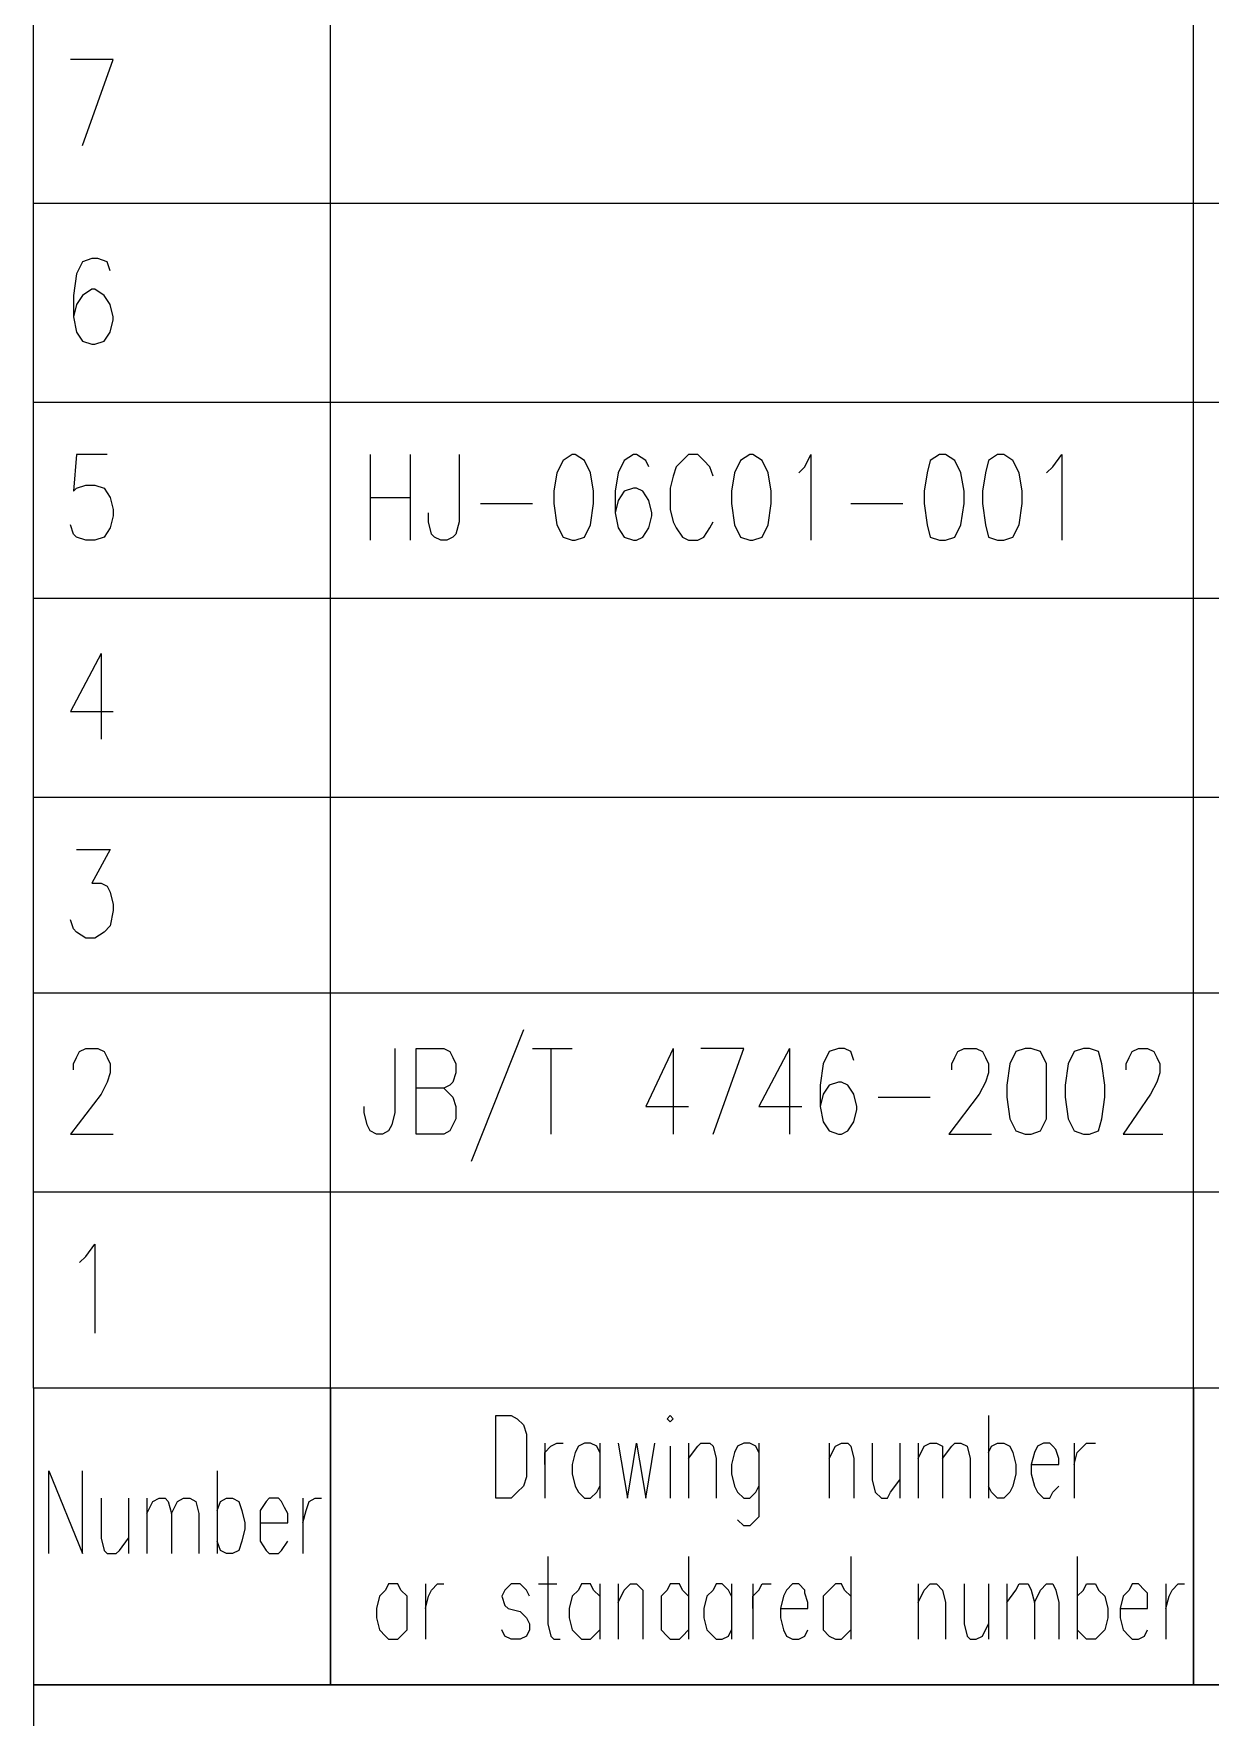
# Model space of a CAD drawing. Extents: x 0.3 to 16.2, y 0.3 to 22.9.
# Drawn here: x 11.143 to 12.425, y 1.971 to 3.805 of the extents above; entities that cross this region are included whole.
import ezdxf

# ---------------------------------------------------------------- set-up
doc = ezdxf.new("R2010")
doc.units = 0
doc.header["$MEASUREMENT"] = 0
doc.linetypes.add('AUSGEZOGEN', pattern=[0])
doc.layers.get('0').update_dxf_attribs({"linetype": 'AUSGEZOGEN'})

msp = doc.modelspace()

# ---------------------------------------------------------------- linework, layer by layer
for points in [[(11.1433, 3.62), (11.1433, 3.8333)], [(11.4667, 3.62), (11.4667, 3.8333)], [(12.4067, 3.62), (12.4067, 3.8333)], [(11.1967, 3.6833), (11.23, 3.7767), (11.23, 3.7767), (11.1833, 3.7767)], [(15.9833, 3.62), (11.1433, 3.62)], [(11.1433, 3.4033), (11.1433, 3.62)], [(11.4667, 3.4033), (11.4667, 3.62)], [(12.4067, 3.4033), (12.4067, 3.62)], [(11.2267, 3.5467), (11.2233, 3.5567), (11.2233, 3.5567), (11.2133, 3.56), (11.2133, 3.56), (11.2067, 3.56), (11.2067, 3.56), (11.1967, 3.5567), (11.1967, 3.5567), (11.19, 3.5433), (11.19, 3.5433), (11.1867, 3.52), (11.1867, 3.52), (11.1867, 3.4967), (11.1867, 3.4967), (11.19, 3.48), (11.19, 3.48), (11.1967, 3.47), (11.1967, 3.47), (11.2067, 3.4667), (11.2067, 3.4667), (11.21, 3.4667), (11.21, 3.4667), (11.22, 3.47), (11.22, 3.47), (11.2267, 3.48), (11.2267, 3.48), (11.23, 3.4933), (11.23, 3.4933), (11.23, 3.4967), (11.23, 3.4967), (11.2267, 3.51), (11.2267, 3.51), (11.22, 3.52), (11.22, 3.52), (11.21, 3.5267), (11.21, 3.5267), (11.2067, 3.5267), (11.2067, 3.5267), (11.1967, 3.52), (11.1967, 3.52), (11.19, 3.51), (11.19, 3.51), (11.1867, 3.4967)], [(15.9833, 3.4033), (11.1433, 3.4033)], [(11.1433, 3.19), (11.1433, 3.4033)], [(11.4667, 3.19), (11.4667, 3.4033)], [(12.4067, 3.19), (12.4067, 3.4033)], [(11.2233, 3.3467), (11.19, 3.3467), (11.19, 3.3467), (11.1867, 3.3067), (11.1867, 3.3067), (11.19, 3.31), (11.19, 3.31), (11.2, 3.3133), (11.2, 3.3133), (11.21, 3.3133), (11.21, 3.3133), (11.22, 3.31), (11.22, 3.31), (11.2267, 3.3), (11.2267, 3.3), (11.23, 3.2867), (11.23, 3.2867), (11.23, 3.28), (11.23, 3.28), (11.2267, 3.2667), (11.2267, 3.2667), (11.22, 3.2567), (11.22, 3.2567), (11.21, 3.2533), (11.21, 3.2533), (11.2, 3.2533), (11.2, 3.2533), (11.19, 3.2567), (11.19, 3.2567), (11.1867, 3.26), (11.1867, 3.26), (11.1833, 3.27)], [(11.51, 3.3467), (11.51, 3.2533)], [(11.5533, 3.3467), (11.5533, 3.2533)], [(11.6067, 3.3467), (11.6067, 3.2733), (11.6067, 3.2733), (11.6033, 3.26), (11.6033, 3.26), (11.6, 3.2567), (11.6, 3.2567), (11.5933, 3.2533), (11.5933, 3.2533), (11.5867, 3.2533), (11.5867, 3.2533), (11.58, 3.2567), (11.58, 3.2567), (11.5767, 3.26), (11.5767, 3.26), (11.5733, 3.2733), (11.5733, 3.2733), (11.5733, 3.2833)], [(11.73, 3.3467), (11.72, 3.34), (11.72, 3.34), (11.7133, 3.3267), (11.7133, 3.3267), (11.71, 3.3067), (11.71, 3.3067), (11.71, 3.2933), (11.71, 3.2933), (11.7133, 3.27), (11.7133, 3.27), (11.72, 3.2567), (11.72, 3.2567), (11.73, 3.2533), (11.73, 3.2533), (11.7333, 3.2533), (11.7333, 3.2533), (11.7433, 3.2567), (11.7433, 3.2567), (11.75, 3.27), (11.75, 3.27), (11.7533, 3.2933), (11.7533, 3.2933), (11.7533, 3.3067), (11.7533, 3.3067), (11.75, 3.3267), (11.75, 3.3267), (11.7433, 3.34), (11.7433, 3.34), (11.7333, 3.3467), (11.7333, 3.3467), (11.73, 3.3467), (11.73, 3.3467)], [(11.8133, 3.3333), (11.81, 3.34), (11.81, 3.34), (11.8, 3.3467), (11.8, 3.3467), (11.7967, 3.3467), (11.7967, 3.3467), (11.7867, 3.34), (11.7867, 3.34), (11.78, 3.3267), (11.78, 3.3267), (11.7767, 3.3067), (11.7767, 3.3067), (11.7767, 3.2833), (11.7767, 3.2833), (11.78, 3.2667), (11.78, 3.2667), (11.7867, 3.2567), (11.7867, 3.2567), (11.7967, 3.2533), (11.7967, 3.2533), (11.8, 3.2533), (11.8, 3.2533), (11.8067, 3.2567), (11.8067, 3.2567), (11.8133, 3.2667), (11.8133, 3.2667), (11.8167, 3.28), (11.8167, 3.28), (11.8167, 3.2833), (11.8167, 3.2833), (11.8133, 3.2967), (11.8133, 3.2967), (11.8067, 3.3067), (11.8067, 3.3067), (11.8, 3.31), (11.8, 3.31), (11.7967, 3.31), (11.7967, 3.31), (11.7867, 3.3067), (11.7867, 3.3067), (11.78, 3.2967), (11.78, 3.2967), (11.7767, 3.2833)], [(11.8833, 3.3233), (11.88, 3.3333), (11.88, 3.3333), (11.8733, 3.34), (11.8733, 3.34), (11.8667, 3.3467), (11.8667, 3.3467), (11.8567, 3.3467), (11.8567, 3.3467), (11.85, 3.34), (11.85, 3.34), (11.8433, 3.3333), (11.8433, 3.3333), (11.84, 3.3233), (11.84, 3.3233), (11.8367, 3.31), (11.8367, 3.31), (11.8367, 3.2867), (11.8367, 3.2867), (11.84, 3.2733), (11.84, 3.2733), (11.8433, 3.2667), (11.8433, 3.2667), (11.85, 3.2567), (11.85, 3.2567), (11.8567, 3.2533), (11.8567, 3.2533), (11.8667, 3.2533), (11.8667, 3.2533), (11.8733, 3.2567), (11.8733, 3.2567), (11.88, 3.2667), (11.88, 3.2667), (11.8833, 3.2733)], [(11.9233, 3.3467), (11.9133, 3.34), (11.9133, 3.34), (11.9067, 3.3267), (11.9067, 3.3267), (11.9033, 3.3067), (11.9033, 3.3067), (11.9033, 3.2933), (11.9033, 3.2933), (11.9067, 3.27), (11.9067, 3.27), (11.9133, 3.2567), (11.9133, 3.2567), (11.9233, 3.2533), (11.9233, 3.2533), (11.9267, 3.2533), (11.9267, 3.2533), (11.9367, 3.2567), (11.9367, 3.2567), (11.9433, 3.27), (11.9433, 3.27), (11.9467, 3.2933), (11.9467, 3.2933), (11.9467, 3.3067), (11.9467, 3.3067), (11.9433, 3.3267), (11.9433, 3.3267), (11.9367, 3.34), (11.9367, 3.34), (11.9267, 3.3467), (11.9267, 3.3467), (11.9233, 3.3467), (11.9233, 3.3467)], [(11.9767, 3.3267), (11.9833, 3.3333), (11.9833, 3.3333), (11.99, 3.3467), (11.99, 3.3467), (11.99, 3.2533)], [(12.13, 3.3467), (12.12, 3.34), (12.12, 3.34), (12.1167, 3.3267), (12.1167, 3.3267), (12.1133, 3.3067), (12.1133, 3.3067), (12.1133, 3.2933), (12.1133, 3.2933), (12.1167, 3.27), (12.1167, 3.27), (12.12, 3.2567), (12.12, 3.2567), (12.13, 3.2533), (12.13, 3.2533), (12.1367, 3.2533), (12.1367, 3.2533), (12.1467, 3.2567), (12.1467, 3.2567), (12.1533, 3.27), (12.1533, 3.27), (12.1567, 3.2933), (12.1567, 3.2933), (12.1567, 3.3067), (12.1567, 3.3067), (12.1533, 3.3267), (12.1533, 3.3267), (12.1467, 3.34), (12.1467, 3.34), (12.1367, 3.3467), (12.1367, 3.3467), (12.13, 3.3467), (12.13, 3.3467)], [(12.1933, 3.3467), (12.1833, 3.34), (12.1833, 3.34), (12.18, 3.3267), (12.18, 3.3267), (12.1767, 3.3067), (12.1767, 3.3067), (12.1767, 3.2933), (12.1767, 3.2933), (12.18, 3.27), (12.18, 3.27), (12.1833, 3.2567), (12.1833, 3.2567), (12.1933, 3.2533), (12.1933, 3.2533), (12.2, 3.2533), (12.2, 3.2533), (12.21, 3.2567), (12.21, 3.2567), (12.2167, 3.27), (12.2167, 3.27), (12.22, 3.2933), (12.22, 3.2933), (12.22, 3.3067), (12.22, 3.3067), (12.2167, 3.3267), (12.2167, 3.3267), (12.21, 3.34), (12.21, 3.34), (12.2, 3.3467), (12.2, 3.3467), (12.1933, 3.3467), (12.1933, 3.3467)], [(12.2467, 3.3267), (12.2533, 3.3333), (12.2533, 3.3333), (12.2633, 3.3467), (12.2633, 3.3467), (12.2633, 3.2533)], [(11.51, 3.3), (11.5533, 3.3)], [(11.63, 3.2933), (11.6867, 3.2933)], [(12.0333, 3.2933), (12.09, 3.2933)], [(15.9833, 3.19), (11.1433, 3.19)], [(11.1433, 2.9733), (11.1433, 3.19)], [(11.4667, 2.9733), (11.4667, 3.19)], [(12.4067, 2.9733), (12.4067, 3.19)], [(11.2167, 3.13), (11.1833, 3.0667), (11.1833, 3.0667), (11.23, 3.0667)], [(11.2167, 3.13), (11.2167, 3.0367)], [(15.9833, 2.9733), (11.1433, 2.9733)], [(11.1433, 2.76), (11.1433, 2.9733)], [(11.4667, 2.76), (11.4667, 2.9733)], [(12.4067, 2.76), (12.4067, 2.9733)], [(11.19, 2.9167), (11.2267, 2.9167), (11.2267, 2.9167), (11.2067, 2.88), (11.2067, 2.88), (11.2167, 2.88), (11.2167, 2.88), (11.2233, 2.8767), (11.2233, 2.8767), (11.2267, 2.87), (11.2267, 2.87), (11.23, 2.8567), (11.23, 2.8567), (11.23, 2.85), (11.23, 2.85), (11.2267, 2.8333), (11.2267, 2.8333), (11.22, 2.8267), (11.22, 2.8267), (11.21, 2.82), (11.21, 2.82), (11.2, 2.82), (11.2, 2.82), (11.19, 2.8267), (11.19, 2.8267), (11.1867, 2.83), (11.1867, 2.83), (11.1833, 2.84)], [(15.9833, 2.76), (11.1433, 2.76)], [(11.1433, 2.5433), (11.1433, 2.76)], [(11.4667, 2.5433), (11.4667, 2.76)], [(12.4067, 2.5433), (12.4067, 2.76)], [(11.6767, 2.72), (11.62, 2.5767)], [(11.1867, 2.6767), (11.1867, 2.6833), (11.1867, 2.6833), (11.19, 2.69), (11.19, 2.69), (11.1933, 2.6967), (11.1933, 2.6967), (11.2, 2.7), (11.2, 2.7), (11.2133, 2.7), (11.2133, 2.7), (11.22, 2.6967), (11.22, 2.6967), (11.2233, 2.69), (11.2233, 2.69), (11.2267, 2.6833), (11.2267, 2.6833), (11.2267, 2.6733), (11.2267, 2.6733), (11.2233, 2.6633), (11.2233, 2.6633), (11.2167, 2.65), (11.2167, 2.65), (11.1833, 2.6067), (11.1833, 2.6067), (11.23, 2.6067)], [(11.5367, 2.7), (11.5367, 2.63), (11.5367, 2.63), (11.5333, 2.6167), (11.5333, 2.6167), (11.53, 2.61), (11.53, 2.61), (11.5233, 2.6067), (11.5233, 2.6067), (11.5167, 2.6067), (11.5167, 2.6067), (11.51, 2.61), (11.51, 2.61), (11.5067, 2.6167), (11.5067, 2.6167), (11.5033, 2.63), (11.5033, 2.63), (11.5033, 2.6367)], [(11.56, 2.6067), (11.56, 2.7), (11.56, 2.7), (11.59, 2.7), (11.59, 2.7), (11.5967, 2.6967), (11.5967, 2.6967), (11.6, 2.69), (11.6, 2.69), (11.6033, 2.6833), (11.6033, 2.6833), (11.6033, 2.6733), (11.6033, 2.6733), (11.6, 2.6633), (11.6, 2.6633), (11.5967, 2.66), (11.5967, 2.66), (11.59, 2.6567), (11.59, 2.6567), (11.56, 2.6567)], [(11.6867, 2.7), (11.73, 2.7)], [(11.7067, 2.7), (11.7067, 2.6067)], [(11.84, 2.7), (11.81, 2.6367), (11.81, 2.6367), (11.8567, 2.6367)], [(11.84, 2.7), (11.84, 2.6067)], [(11.8833, 2.6067), (11.9167, 2.7), (11.9167, 2.7), (11.87, 2.7)], [(11.9667, 2.7), (11.9333, 2.6367), (11.9333, 2.6367), (11.98, 2.6367)], [(11.9667, 2.7), (11.9667, 2.6067)], [(12.0367, 2.6867), (12.0333, 2.6967), (12.0333, 2.6967), (12.0267, 2.7), (12.0267, 2.7), (12.02, 2.7), (12.02, 2.7), (12.01, 2.6967), (12.01, 2.6967), (12.0033, 2.6833), (12.0033, 2.6833), (12, 2.66), (12, 2.66), (12, 2.6367), (12, 2.6367), (12.0033, 2.62), (12.0033, 2.62), (12.01, 2.61), (12.01, 2.61), (12.02, 2.6067), (12.02, 2.6067), (12.0233, 2.6067), (12.0233, 2.6067), (12.03, 2.61), (12.03, 2.61), (12.0367, 2.62), (12.0367, 2.62), (12.04, 2.6333), (12.04, 2.6333), (12.04, 2.6367), (12.04, 2.6367), (12.0367, 2.65), (12.0367, 2.65), (12.03, 2.66), (12.03, 2.66), (12.0233, 2.6633), (12.0233, 2.6633), (12.02, 2.6633), (12.02, 2.6633), (12.01, 2.66), (12.01, 2.66), (12.0033, 2.65), (12.0033, 2.65), (12, 2.6367)], [(12.1433, 2.6767), (12.1433, 2.6833), (12.1433, 2.6833), (12.1467, 2.69), (12.1467, 2.69), (12.15, 2.6967), (12.15, 2.6967), (12.1567, 2.7), (12.1567, 2.7), (12.17, 2.7), (12.17, 2.7), (12.1767, 2.6967), (12.1767, 2.6967), (12.18, 2.69), (12.18, 2.69), (12.1833, 2.6833), (12.1833, 2.6833), (12.1833, 2.6733), (12.1833, 2.6733), (12.18, 2.6633), (12.18, 2.6633), (12.1733, 2.65), (12.1733, 2.65), (12.14, 2.6067), (12.14, 2.6067), (12.1867, 2.6067)], [(12.2233, 2.7), (12.2133, 2.6967), (12.2133, 2.6967), (12.2067, 2.6833), (12.2067, 2.6833), (12.2033, 2.66), (12.2033, 2.66), (12.2033, 2.6467), (12.2033, 2.6467), (12.2067, 2.6233), (12.2067, 2.6233), (12.2133, 2.61), (12.2133, 2.61), (12.2233, 2.6067), (12.2233, 2.6067), (12.23, 2.6067), (12.23, 2.6067), (12.24, 2.61), (12.24, 2.61), (12.2467, 2.6233), (12.2467, 2.6233), (12.2467, 2.6833), (12.2467, 2.6833), (12.24, 2.6967), (12.24, 2.6967), (12.23, 2.7), (12.23, 2.7), (12.2233, 2.7), (12.2233, 2.7)], [(12.2867, 2.7), (12.2767, 2.6967), (12.2767, 2.6967), (12.27, 2.6833), (12.27, 2.6833), (12.2667, 2.66), (12.2667, 2.66), (12.2667, 2.6467), (12.2667, 2.6467), (12.27, 2.6233), (12.27, 2.6233), (12.2767, 2.61), (12.2767, 2.61), (12.2867, 2.6067), (12.2867, 2.6067), (12.2933, 2.6067), (12.2933, 2.6067), (12.3033, 2.61), (12.3033, 2.61), (12.3067, 2.6233), (12.3067, 2.6233), (12.31, 2.6467), (12.31, 2.6467), (12.31, 2.66), (12.31, 2.66), (12.3067, 2.6833), (12.3067, 2.6833), (12.3033, 2.6967), (12.3033, 2.6967), (12.2933, 2.7), (12.2933, 2.7), (12.2867, 2.7), (12.2867, 2.7)], [(12.3333, 2.6767), (12.3333, 2.6833), (12.3333, 2.6833), (12.3367, 2.69), (12.3367, 2.69), (12.34, 2.6967), (12.34, 2.6967), (12.3467, 2.7), (12.3467, 2.7), (12.3567, 2.7), (12.3567, 2.7), (12.3633, 2.6967), (12.3633, 2.6967), (12.3667, 2.69), (12.3667, 2.69), (12.37, 2.6833), (12.37, 2.6833), (12.37, 2.6733), (12.37, 2.6733), (12.3667, 2.6633), (12.3667, 2.6633), (12.36, 2.65), (12.36, 2.65), (12.33, 2.6067), (12.33, 2.6067), (12.3733, 2.6067)], [(11.59, 2.6567), (11.5967, 2.65), (11.5967, 2.65), (11.6, 2.6467), (11.6, 2.6467), (11.6033, 2.6367), (11.6033, 2.6367), (11.6033, 2.6233), (11.6033, 2.6233), (11.6, 2.6167), (11.6, 2.6167), (11.5967, 2.61), (11.5967, 2.61), (11.59, 2.6067), (11.59, 2.6067), (11.56, 2.6067)], [(12.0633, 2.6467), (12.12, 2.6467)], [(15.9833, 2.5433), (11.1433, 2.5433)], [(11.1433, 2.33), (11.1433, 2.5433)], [(11.4667, 2.33), (11.4667, 2.5433)], [(12.4067, 2.33), (12.4067, 2.5433)], [(11.1933, 2.4667), (11.2, 2.4733), (11.2, 2.4733), (11.21, 2.4867), (11.21, 2.4867), (11.21, 2.39)], [(15.9833, 2.33), (11.1433, 2.33), (11.1433, 2.33), (11.1433, 2.0067)], [(15.9833, 2.33), (11.1433, 2.33), (11.1433, 2.33), (11.1433, 2.0067)], [(11.4667, 2.0067), (11.4667, 2.33), (11.4667, 2.33), (11.4667, 2.0067), (11.4667, 2.0067)], [(12.4067, 2.0067), (12.4067, 2.33), (12.4067, 2.33), (12.4067, 2.0067), (12.4067, 2.0067)], [(11.6467, 2.21), (11.6467, 2.3), (11.6467, 2.3), (11.6633, 2.3), (11.6633, 2.3), (11.67, 2.2967), (11.67, 2.2967), (11.6767, 2.29), (11.6767, 2.29), (11.68, 2.28), (11.68, 2.28), (11.68, 2.2333), (11.68, 2.2333), (11.6767, 2.2233), (11.6767, 2.2233), (11.67, 2.2167), (11.67, 2.2167), (11.6633, 2.21), (11.6633, 2.21), (11.6467, 2.21), (11.6467, 2.21)], [(11.8333, 2.2967), (11.8367, 2.2933), (11.8367, 2.2933), (11.84, 2.2967), (11.84, 2.2967), (11.8367, 2.3), (11.8367, 2.3), (11.8333, 2.2967), (11.8333, 2.2967)], [(12.1833, 2.3), (12.1833, 2.21)], [(11.7, 2.27), (11.7, 2.21)], [(11.7, 2.2467), (11.7, 2.26), (11.7, 2.26), (11.7067, 2.2667), (11.7067, 2.2667), (11.7133, 2.27), (11.7133, 2.27), (11.72, 2.27)], [(11.76, 2.26), (11.7567, 2.2667), (11.7567, 2.2667), (11.75, 2.27), (11.75, 2.27), (11.7433, 2.27), (11.7433, 2.27), (11.7367, 2.2667), (11.7367, 2.2667), (11.7333, 2.26), (11.7333, 2.26), (11.73, 2.2467), (11.73, 2.2467), (11.73, 2.2367), (11.73, 2.2367), (11.7333, 2.2233), (11.7333, 2.2233), (11.7367, 2.2167), (11.7367, 2.2167), (11.7433, 2.21), (11.7433, 2.21), (11.75, 2.21), (11.75, 2.21), (11.7567, 2.2167), (11.7567, 2.2167), (11.76, 2.2233)], [(11.76, 2.27), (11.76, 2.21)], [(11.78, 2.27), (11.79, 2.21), (11.79, 2.21), (11.8, 2.27), (11.8, 2.27), (11.81, 2.21), (11.81, 2.21), (11.82, 2.27)], [(11.8367, 2.2667), (11.8367, 2.21)], [(11.8567, 2.27), (11.8567, 2.21)], [(11.8567, 2.2533), (11.8667, 2.2667), (11.8667, 2.2667), (11.87, 2.27), (11.87, 2.27), (11.88, 2.27), (11.88, 2.27), (11.8833, 2.2667), (11.8833, 2.2667), (11.8867, 2.2533), (11.8867, 2.2533), (11.8867, 2.21)], [(11.9333, 2.26), (11.93, 2.2667), (11.93, 2.2667), (11.9233, 2.27), (11.9233, 2.27), (11.9167, 2.27), (11.9167, 2.27), (11.91, 2.2667), (11.91, 2.2667), (11.9067, 2.26), (11.9067, 2.26), (11.9033, 2.2467), (11.9033, 2.2467), (11.9033, 2.2367), (11.9033, 2.2367), (11.9067, 2.2233), (11.9067, 2.2233), (11.91, 2.2167), (11.91, 2.2167), (11.9167, 2.21), (11.9167, 2.21), (11.9233, 2.21), (11.9233, 2.21), (11.93, 2.2167), (11.93, 2.2167), (11.9333, 2.2233)], [(11.9333, 2.27), (11.9333, 2.19), (11.9333, 2.19), (11.93, 2.1867), (11.93, 2.1867), (11.9233, 2.18), (11.9233, 2.18), (11.9167, 2.18), (11.9167, 2.18), (11.91, 2.1867)], [(12.01, 2.27), (12.01, 2.21)], [(12.01, 2.2533), (12.0167, 2.2667), (12.0167, 2.2667), (12.0233, 2.27), (12.0233, 2.27), (12.03, 2.27), (12.03, 2.27), (12.0333, 2.2667), (12.0333, 2.2667), (12.0367, 2.2533), (12.0367, 2.2533), (12.0367, 2.21)], [(12.0567, 2.27), (12.0567, 2.23), (12.0567, 2.23), (12.06, 2.2167), (12.06, 2.2167), (12.0667, 2.21), (12.0667, 2.21), (12.0733, 2.21), (12.0733, 2.21), (12.0767, 2.2167), (12.0767, 2.2167), (12.0867, 2.23)], [(12.0867, 2.27), (12.0867, 2.21)], [(12.1067, 2.27), (12.1067, 2.21)], [(12.1067, 2.2533), (12.1133, 2.2667), (12.1133, 2.2667), (12.12, 2.27), (12.12, 2.27), (12.1267, 2.27), (12.1267, 2.27), (12.1333, 2.2667), (12.1333, 2.2667), (12.1333, 2.21)], [(12.1333, 2.2533), (12.1433, 2.2667), (12.1433, 2.2667), (12.1467, 2.27), (12.1467, 2.27), (12.1533, 2.27), (12.1533, 2.27), (12.16, 2.2667), (12.16, 2.2667), (12.1633, 2.2533), (12.1633, 2.2533), (12.1633, 2.21)], [(12.1833, 2.26), (12.1867, 2.2667), (12.1867, 2.2667), (12.1933, 2.27), (12.1933, 2.27), (12.2, 2.27), (12.2, 2.27), (12.2067, 2.2667), (12.2067, 2.2667), (12.21, 2.26), (12.21, 2.26), (12.2133, 2.2467), (12.2133, 2.2467), (12.2133, 2.2367), (12.2133, 2.2367), (12.21, 2.2233), (12.21, 2.2233), (12.2067, 2.2167), (12.2067, 2.2167), (12.2, 2.21), (12.2, 2.21), (12.1933, 2.21), (12.1933, 2.21), (12.1867, 2.2167), (12.1867, 2.2167), (12.1833, 2.2233)], [(12.23, 2.2467), (12.26, 2.2467), (12.26, 2.2467), (12.26, 2.2533), (12.26, 2.2533), (12.2567, 2.2633), (12.2567, 2.2633), (12.2533, 2.2667), (12.2533, 2.2667), (12.25, 2.27), (12.25, 2.27), (12.2433, 2.27), (12.2433, 2.27), (12.2367, 2.2667), (12.2367, 2.2667), (12.2333, 2.26), (12.2333, 2.26), (12.23, 2.2467), (12.23, 2.2467), (12.23, 2.2367), (12.23, 2.2367), (12.2333, 2.2233), (12.2333, 2.2233), (12.2367, 2.2167), (12.2367, 2.2167), (12.2433, 2.21), (12.2433, 2.21), (12.25, 2.21), (12.25, 2.21), (12.2533, 2.2167), (12.2533, 2.2167), (12.26, 2.2233)], [(12.2767, 2.27), (12.2767, 2.21)], [(12.2767, 2.2467), (12.28, 2.26), (12.28, 2.26), (12.2867, 2.2667), (12.2867, 2.2667), (12.29, 2.27), (12.29, 2.27), (12.3, 2.27)], [(11.16, 2.15), (11.16, 2.24), (11.16, 2.24), (11.1967, 2.15), (11.1967, 2.15), (11.1967, 2.24)], [(11.3433, 2.24), (11.3433, 2.15)], [(11.2167, 2.21), (11.2167, 2.1667), (11.2167, 2.1667), (11.22, 2.1533), (11.22, 2.1533), (11.2233, 2.15), (11.2233, 2.15), (11.2333, 2.15), (11.2333, 2.15), (11.2367, 2.1533), (11.2367, 2.1533), (11.2467, 2.1667)], [(11.2467, 2.21), (11.2467, 2.15)], [(11.2667, 2.21), (11.2667, 2.15)], [(11.2667, 2.1933), (11.2733, 2.2067), (11.2733, 2.2067), (11.28, 2.21), (11.28, 2.21), (11.2867, 2.21), (11.2867, 2.21), (11.29, 2.2067), (11.29, 2.2067), (11.2933, 2.1933), (11.2933, 2.1933), (11.2933, 2.15)], [(11.2933, 2.1933), (11.3, 2.2067), (11.3, 2.2067), (11.3067, 2.21), (11.3067, 2.21), (11.3133, 2.21), (11.3133, 2.21), (11.32, 2.2067), (11.32, 2.2067), (11.3233, 2.1933), (11.3233, 2.1933), (11.3233, 2.15)], [(11.3433, 2.1967), (11.3467, 2.2067), (11.3467, 2.2067), (11.3533, 2.21), (11.3533, 2.21), (11.36, 2.21), (11.36, 2.21), (11.3667, 2.2067), (11.3667, 2.2067), (11.37, 2.1967), (11.37, 2.1967), (11.3733, 2.1833), (11.3733, 2.1833), (11.3733, 2.1767), (11.3733, 2.1767), (11.37, 2.1633), (11.37, 2.1633), (11.3667, 2.1533), (11.3667, 2.1533), (11.36, 2.15), (11.36, 2.15), (11.3533, 2.15), (11.3533, 2.15), (11.3467, 2.1533), (11.3467, 2.1533), (11.3433, 2.1633)], [(11.39, 2.1833), (11.42, 2.1833), (11.42, 2.1833), (11.42, 2.1933), (11.42, 2.1933), (11.4167, 2.2), (11.4167, 2.2), (11.4133, 2.2067), (11.4133, 2.2067), (11.41, 2.21), (11.41, 2.21), (11.4, 2.21), (11.4, 2.21), (11.3967, 2.2067), (11.3967, 2.2067), (11.39, 2.1967), (11.39, 2.1967), (11.39, 2.1633), (11.39, 2.1633), (11.3967, 2.1533), (11.3967, 2.1533), (11.4, 2.15), (11.4, 2.15), (11.41, 2.15), (11.41, 2.15), (11.4133, 2.1533), (11.4133, 2.1533), (11.42, 2.1633)], [(11.4367, 2.21), (11.4367, 2.15)], [(11.4367, 2.1833), (11.44, 2.1967), (11.44, 2.1967), (11.4433, 2.2067), (11.4433, 2.2067), (11.45, 2.21), (11.45, 2.21), (11.4567, 2.21)], [(11.7033, 2.1467), (11.7033, 2.0733), (11.7033, 2.0733), (11.7067, 2.06), (11.7067, 2.06), (11.71, 2.0567), (11.71, 2.0567), (11.7167, 2.0567)], [(11.8567, 2.1467), (11.8567, 2.0567)], [(12.0333, 2.1467), (12.0333, 2.0567)], [(12.28, 2.1467), (12.28, 2.0567)], [(11.53, 2.1167), (11.5267, 2.11), (11.5267, 2.11), (11.52, 2.1033), (11.52, 2.1033), (11.5167, 2.09), (11.5167, 2.09), (11.5167, 2.08), (11.5167, 2.08), (11.52, 2.0667), (11.52, 2.0667), (11.5267, 2.06), (11.5267, 2.06), (11.53, 2.0567), (11.53, 2.0567), (11.54, 2.0567), (11.54, 2.0567), (11.5433, 2.06), (11.5433, 2.06), (11.55, 2.0667), (11.55, 2.0667), (11.55, 2.1033), (11.55, 2.1033), (11.5433, 2.11), (11.5433, 2.11), (11.54, 2.1167), (11.54, 2.1167), (11.53, 2.1167), (11.53, 2.1167)], [(11.57, 2.1167), (11.57, 2.0567)], [(11.57, 2.09), (11.5733, 2.1033), (11.5733, 2.1033), (11.5767, 2.11), (11.5767, 2.11), (11.5833, 2.1167), (11.5833, 2.1167), (11.59, 2.1167)], [(11.6833, 2.1033), (11.68, 2.11), (11.68, 2.11), (11.6733, 2.1167), (11.6733, 2.1167), (11.6633, 2.1167), (11.6633, 2.1167), (11.6567, 2.11), (11.6567, 2.11), (11.6533, 2.1033), (11.6533, 2.1033), (11.6567, 2.0933), (11.6567, 2.0933), (11.66, 2.09), (11.66, 2.09), (11.6733, 2.0867), (11.6733, 2.0867), (11.68, 2.08), (11.68, 2.08), (11.6833, 2.0733), (11.6833, 2.0733), (11.6833, 2.0667), (11.6833, 2.0667), (11.68, 2.06), (11.68, 2.06), (11.6733, 2.0567), (11.6733, 2.0567), (11.6633, 2.0567), (11.6633, 2.0567), (11.6567, 2.06), (11.6567, 2.06), (11.6533, 2.0667)], [(11.6933, 2.1167), (11.7133, 2.1167)], [(11.76, 2.1033), (11.7533, 2.11), (11.7533, 2.11), (11.75, 2.1167), (11.75, 2.1167), (11.74, 2.1167), (11.74, 2.1167), (11.7367, 2.11), (11.7367, 2.11), (11.73, 2.1033), (11.73, 2.1033), (11.7267, 2.09), (11.7267, 2.09), (11.7267, 2.08), (11.7267, 2.08), (11.73, 2.0667), (11.73, 2.0667), (11.7367, 2.06), (11.7367, 2.06), (11.74, 2.0567), (11.74, 2.0567), (11.75, 2.0567), (11.75, 2.0567), (11.7533, 2.06), (11.7533, 2.06), (11.76, 2.0667)], [(11.76, 2.1167), (11.76, 2.0567)], [(11.78, 2.1167), (11.78, 2.0567)], [(11.78, 2.0967), (11.7867, 2.11), (11.7867, 2.11), (11.7933, 2.1167), (11.7933, 2.1167), (11.8, 2.1167), (11.8, 2.1167), (11.8067, 2.11), (11.8067, 2.11), (11.8067, 2.0567)], [(11.8567, 2.1033), (11.85, 2.11), (11.85, 2.11), (11.8467, 2.1167), (11.8467, 2.1167), (11.8367, 2.1167), (11.8367, 2.1167), (11.8333, 2.11), (11.8333, 2.11), (11.8267, 2.1033), (11.8267, 2.1033), (11.8267, 2.0667), (11.8267, 2.0667), (11.8333, 2.06), (11.8333, 2.06), (11.8367, 2.0567), (11.8367, 2.0567), (11.8467, 2.0567), (11.8467, 2.0567), (11.85, 2.06), (11.85, 2.06), (11.8567, 2.0667)], [(11.9033, 2.1033), (11.9, 2.11), (11.9, 2.11), (11.8933, 2.1167), (11.8933, 2.1167), (11.8867, 2.1167), (11.8867, 2.1167), (11.8833, 2.11), (11.8833, 2.11), (11.8767, 2.1033), (11.8767, 2.1033), (11.8733, 2.09), (11.8733, 2.09), (11.8733, 2.08), (11.8733, 2.08), (11.8767, 2.0667), (11.8767, 2.0667), (11.8833, 2.06), (11.8833, 2.06), (11.8867, 2.0567), (11.8867, 2.0567), (11.8933, 2.0567), (11.8933, 2.0567), (11.9, 2.06), (11.9, 2.06), (11.9033, 2.0667)], [(11.9033, 2.1167), (11.9033, 2.0567)], [(11.9267, 2.1167), (11.9267, 2.0567)], [(11.9267, 2.09), (11.9267, 2.1033), (11.9267, 2.1033), (11.9333, 2.11), (11.9333, 2.11), (11.9367, 2.1167), (11.9367, 2.1167), (11.9467, 2.1167)], [(11.9567, 2.09), (11.9867, 2.09), (11.9867, 2.09), (11.9867, 2.0967), (11.9867, 2.0967), (11.9833, 2.1067), (11.9833, 2.1067), (11.9833, 2.11), (11.9833, 2.11), (11.9767, 2.1167), (11.9767, 2.1167), (11.97, 2.1167), (11.97, 2.1167), (11.9633, 2.11), (11.9633, 2.11), (11.96, 2.1033), (11.96, 2.1033), (11.9567, 2.09), (11.9567, 2.09), (11.9567, 2.08), (11.9567, 2.08), (11.96, 2.0667), (11.96, 2.0667), (11.9633, 2.06), (11.9633, 2.06), (11.97, 2.0567), (11.97, 2.0567), (11.9767, 2.0567), (11.9767, 2.0567), (11.9833, 2.06), (11.9833, 2.06), (11.9867, 2.0667)], [(12.0333, 2.1033), (12.0267, 2.11), (12.0267, 2.11), (12.0233, 2.1167), (12.0233, 2.1167), (12.0167, 2.1167), (12.0167, 2.1167), (12.01, 2.11), (12.01, 2.11), (12.0033, 2.1033), (12.0033, 2.1033), (12.0033, 2.0667), (12.0033, 2.0667), (12.01, 2.06), (12.01, 2.06), (12.0167, 2.0567), (12.0167, 2.0567), (12.0233, 2.0567), (12.0233, 2.0567), (12.0267, 2.06), (12.0267, 2.06), (12.0333, 2.0667)], [(12.1067, 2.1167), (12.1067, 2.0567)], [(12.1067, 2.0967), (12.1133, 2.11), (12.1133, 2.11), (12.12, 2.1167), (12.12, 2.1167), (12.1267, 2.1167), (12.1267, 2.1167), (12.1333, 2.11), (12.1333, 2.11), (12.1367, 2.0967), (12.1367, 2.0967), (12.1367, 2.0567)], [(12.1567, 2.1167), (12.1567, 2.0733), (12.1567, 2.0733), (12.16, 2.06), (12.16, 2.06), (12.1633, 2.0567), (12.1633, 2.0567), (12.17, 2.0567), (12.17, 2.0567), (12.1767, 2.06), (12.1767, 2.06), (12.1833, 2.0733)], [(12.1833, 2.1167), (12.1833, 2.0567)], [(12.2033, 2.1167), (12.2033, 2.0567)], [(12.2033, 2.0967), (12.2133, 2.11), (12.2133, 2.11), (12.2167, 2.1167), (12.2167, 2.1167), (12.2267, 2.1167), (12.2267, 2.1167), (12.23, 2.11), (12.23, 2.11), (12.2333, 2.0967), (12.2333, 2.0967), (12.2333, 2.0567)], [(12.2333, 2.0967), (12.24, 2.11), (12.24, 2.11), (12.2467, 2.1167), (12.2467, 2.1167), (12.2533, 2.1167), (12.2533, 2.1167), (12.2567, 2.11), (12.2567, 2.11), (12.26, 2.0967), (12.26, 2.0967), (12.26, 2.0567)], [(12.28, 2.1033), (12.2867, 2.11), (12.2867, 2.11), (12.29, 2.1167), (12.29, 2.1167), (12.3, 2.1167), (12.3, 2.1167), (12.3033, 2.11), (12.3033, 2.11), (12.31, 2.1033), (12.31, 2.1033), (12.3133, 2.09), (12.3133, 2.09), (12.3133, 2.08), (12.3133, 2.08), (12.31, 2.0667), (12.31, 2.0667), (12.3033, 2.06), (12.3033, 2.06), (12.3, 2.0567), (12.3, 2.0567), (12.29, 2.0567), (12.29, 2.0567), (12.2867, 2.06), (12.2867, 2.06), (12.28, 2.0667)], [(12.3267, 2.09), (12.3567, 2.09), (12.3567, 2.09), (12.3567, 2.0967), (12.3567, 2.0967), (12.3567, 2.1067), (12.3567, 2.1067), (12.3533, 2.11), (12.3533, 2.11), (12.3467, 2.1167), (12.3467, 2.1167), (12.34, 2.1167), (12.34, 2.1167), (12.3367, 2.11), (12.3367, 2.11), (12.33, 2.1033), (12.33, 2.1033), (12.3267, 2.09), (12.3267, 2.09), (12.3267, 2.08), (12.3267, 2.08), (12.33, 2.0667), (12.33, 2.0667), (12.3367, 2.06), (12.3367, 2.06), (12.34, 2.0567), (12.34, 2.0567), (12.3467, 2.0567), (12.3467, 2.0567), (12.3533, 2.06), (12.3533, 2.06), (12.3567, 2.0667)], [(12.3767, 2.1167), (12.3767, 2.0567)], [(12.3767, 2.09), (12.38, 2.1033), (12.38, 2.1033), (12.3833, 2.11), (12.3833, 2.11), (12.39, 2.1167), (12.39, 2.1167), (12.3967, 2.1167)], [(11.1433, 2.0067), (15.9833, 2.0067)], [(11.1433, 2.0067), (11.1467, 2.0067)], [(15.9833, 2.0067), (11.1433, 2.0067)], [(15.9833, 2.0067), (11.1433, 2.0067), (11.1433, 2.0067), (11.1433, 0.5533), (11.1433, 0.5533), (15.9833, 0.5533), (15.9833, 0.5533), (15.9833, 2.0067), (15.9833, 2.0067)]]:
    msp.add_lwpolyline(points)

doc.saveas('drawing.dxf')
